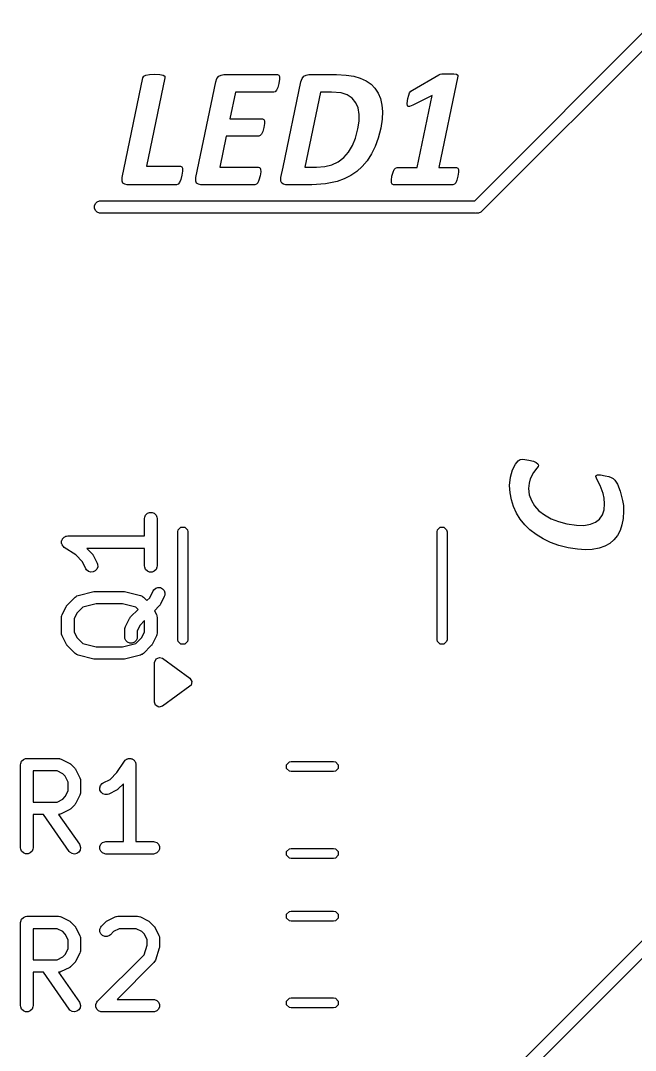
# Model space of a CAD drawing. Extents: x 34.8 to 94.5, y -157.8 to -74.1.
# Drawn here: x 74.99 to 82.39, y -103.89 to -91.5 of the extents above; entities that cross this region are included whole.
import ezdxf

# ---------------------------------------------------------------- set-up
doc = ezdxf.new("R2010")
doc.units = 0
doc.layers.add('BLACK', color=7, linetype='CONTINUOUS')

msp = doc.modelspace()

# ---------------------------------------------------------------- linework, layer by layer
at = {"layer": 'BLACK', "linetype": 'CONTINUOUS'}
for p, q in [((80.453581, -93.665352), (82.621967, -91.496967)), ((82.706066, -91.625), (80.538033, -93.793033)), ((76.20991, -93.387503), (76.459953, -92.184821)), ((76.459953, -92.184821), (76.470211, -92.166502)), ((76.470211, -92.166502), (76.494483, -92.15313)), ((76.494483, -92.15313), (76.536798, -92.144979)), ((76.72456, -92.184821), (76.503184, -93.24975)), ((76.536798, -92.144979), (76.601095, -92.141864)), ((76.601095, -92.141864), (76.664568, -92.144979)), ((76.664568, -92.144979), (76.703036, -92.15313)), ((76.703036, -92.15313), (76.721812, -92.166411)), ((76.721812, -92.166411), (76.72456, -92.184821)), ((77.096511, -93.387503), (77.336571, -92.232723)), ((77.336571, -92.232723), (77.351012, -92.192567)), ((77.351012, -92.192567), (77.372567, -92.167693)), ((77.372567, -92.167693), (77.400926, -92.152706)), ((77.400926, -92.152706), (77.432376, -92.147726)), ((77.432376, -92.147726), (78.079833, -92.147726)), ((78.079833, -92.147726), (78.094854, -92.152855)), ((78.094854, -92.152855), (78.103097, -92.170807)), ((78.10383, -92.203597), (78.09577, -92.254247)), ((78.103097, -92.170807), (78.10383, -92.203597)), ((78.147065, -93.261474), (78.360926, -92.232723)), ((78.360926, -92.232723), (78.375367, -92.192567)), ((78.375367, -92.192567), (78.396921, -92.167693)), ((78.396921, -92.167693), (78.425281, -92.152706)), ((78.425281, -92.152706), (78.45673, -92.147726)), ((78.45673, -92.147726), (78.78948, -92.147726)), ((78.78948, -92.147726), (78.905096, -92.152973)), ((78.905096, -92.152973), (78.999152, -92.16737)), ((78.999152, -92.16737), (79.075061, -92.189217)), ((79.075061, -92.189217), (79.146299, -92.222173)), ((79.146299, -92.222173), (79.205075, -92.263091)), ((79.70649, -92.333107), (80.023395, -92.149283)), ((80.250908, -92.167876), (80.022388, -93.267336)), ((80.023395, -92.149283), (80.037226, -92.142689)), ((80.037226, -92.142689), (80.057559, -92.138567)), ((80.057559, -92.138567), (80.089616, -92.136552)), ((80.089616, -92.136552), (80.140357, -92.136003)), ((80.140357, -92.136003), (80.201632, -92.13756)), ((80.201632, -92.13756), (80.236161, -92.142689)), ((80.236161, -92.142689), (80.250083, -92.152489)), ((80.250083, -92.152489), (80.250908, -92.167876)), ((78.05318, -92.353165), (78.035961, -92.358752)), ((78.068933, -92.335213), (78.05318, -92.353165)), ((78.08313, -92.302973), (78.068933, -92.335213)), ((78.09577, -92.254247), (78.08313, -92.302973)), ((79.205075, -92.263091), (79.253023, -92.312041)), ((79.253023, -92.312041), (79.290855, -92.369221)), ((79.669304, -92.366904), (79.684234, -92.348494)), ((79.684234, -92.348494), (79.70649, -92.333107)), ((77.572968, -92.358752), (77.505923, -92.681153)), ((78.035961, -92.358752), (77.572968, -92.358752)), ((78.597322, -92.358752), (78.409652, -93.261474)), ((78.730679, -92.358752), (78.597322, -92.358752)), ((78.844377, -92.368165), (78.730679, -92.358752)), ((78.919631, -92.392091), (78.844377, -92.368165)), ((78.979842, -92.432488), (78.919631, -92.392091)), ((79.022671, -92.484965), (78.979842, -92.432488)), ((79.290855, -92.369221), (79.318963, -92.435742)), ((79.318963, -92.435742), (79.337012, -92.513266)), ((79.639812, -92.494582), (79.649429, -92.434315)), ((79.649429, -92.434315), (79.65868, -92.393923)), ((79.65868, -92.393923), (79.669304, -92.366904)), ((79.940231, -92.399785), (79.707315, -92.517021)), ((79.759888, -93.267336), (79.940231, -92.399785)), ((79.049881, -92.5484), (79.022671, -92.484965)), ((79.062605, -92.625465), (79.049881, -92.5484)), ((79.337012, -92.513266), (79.343442, -92.593057)), ((79.343442, -92.593057), (79.339159, -92.684878)), ((79.645033, -92.524715), (79.639812, -92.494582)), ((79.653382, -92.530455), (79.645033, -92.524715)), ((79.666831, -92.530852), (79.653382, -92.530455)), ((79.707315, -92.517021), (79.666831, -92.530852)), ((77.505923, -92.681153), (77.897841, -92.681153)), ((77.897841, -92.681153), (77.913137, -92.686831)), ((77.913137, -92.686831), (77.922021, -92.704142)), ((77.922021, -92.704142), (77.922937, -92.735833)), ((79.047676, -92.800862), (79.061368, -92.707934)), ((79.061368, -92.707934), (79.062605, -92.625465)), ((79.339159, -92.684878), (79.322449, -92.790696)), ((77.902696, -92.833285), (77.888774, -92.864426)), ((77.915427, -92.784284), (77.902696, -92.833285)), ((77.922937, -92.735833), (77.915427, -92.784284)), ((79.01826, -92.911215), (79.047676, -92.800862)), ((79.322449, -92.790696), (79.291907, -92.910577)), ((77.463333, -92.886317), (77.385298, -93.261474)), ((77.855252, -92.886317), (77.463333, -92.886317)), ((77.872745, -92.881279), (77.855252, -92.886317)), ((77.888774, -92.864426), (77.872745, -92.881279)), ((78.981272, -93.001996), (79.01826, -92.911215)), ((79.291907, -92.910577), (79.254522, -93.013824)), ((78.877133, -93.146069), (78.933229, -93.082173)), ((78.933229, -93.082173), (78.981272, -93.001996)), ((79.254522, -93.013824), (79.210983, -93.10238)), ((78.735259, -93.232806), (78.810845, -93.196713)), ((78.810845, -93.196713), (78.877133, -93.146069)), ((79.157398, -93.184985), (79.098173, -93.255084)), ((79.210983, -93.10238), (79.157398, -93.184985)), ((76.503184, -93.24975), (76.911039, -93.24975)), ((76.911039, -93.24975), (76.927434, -93.255429)), ((76.927434, -93.255429), (76.936135, -93.273838)), ((76.936593, -93.307727), (76.92835, -93.359568)), ((76.936135, -93.273838), (76.936593, -93.307727)), ((77.385298, -93.261474), (77.852321, -93.261474)), ((77.852321, -93.261474), (77.867616, -93.267152)), ((77.867616, -93.267152), (77.876501, -93.285013)), ((77.877325, -93.317344), (77.86954, -93.366987)), ((77.876501, -93.285013), (77.877325, -93.317344)), ((78.120866, -93.387503), (78.147065, -93.261474)), ((78.409652, -93.261474), (78.547039, -93.261474)), ((78.547039, -93.261474), (78.651085, -93.253856)), ((78.651085, -93.253856), (78.735259, -93.232806)), ((79.033204, -93.313864), (78.960957, -93.363372)), ((79.098173, -93.255084), (79.033204, -93.313864)), ((79.457454, -93.371475), (79.470185, -93.322473)), ((79.470185, -93.322473), (79.48484, -93.2906)), ((79.48484, -93.2906), (79.501051, -93.272923)), ((79.501051, -93.272923), (79.518271, -93.267336)), ((79.518271, -93.267336), (79.759888, -93.267336)), ((80.022388, -93.267336), (80.233963, -93.267336)), ((80.233963, -93.267336), (80.249259, -93.272923)), ((80.249259, -93.272923), (80.258601, -93.2906)), ((80.259975, -93.322473), (80.252281, -93.371475)), ((80.258601, -93.2906), (80.259975, -93.322473)), ((76.207847, -93.428632), (76.20991, -93.387503)), ((76.218886, -93.452533), (76.207847, -93.428632)), ((76.240297, -93.467247), (76.218886, -93.452533)), ((76.27036, -93.4725), (76.240297, -93.467247)), ((76.864694, -93.4725), (76.27036, -93.4725)), ((76.883562, -93.466363), (76.864694, -93.4725)), ((76.900231, -93.446396), (76.883562, -93.466363)), ((76.915069, -93.411408), (76.900231, -93.446396)), ((76.92835, -93.359568), (76.915069, -93.411408)), ((77.094448, -93.428632), (77.096511, -93.387503)), ((77.105487, -93.452533), (77.094448, -93.428632)), ((77.126898, -93.467247), (77.105487, -93.452533)), ((77.156961, -93.4725), (77.126898, -93.467247)), ((77.808448, -93.4725), (77.156961, -93.4725)), ((77.826126, -93.466912), (77.808448, -93.4725)), ((77.842429, -93.448961), (77.826126, -93.466912)), ((77.856625, -93.416721), (77.842429, -93.448961)), ((77.86954, -93.366987), (77.856625, -93.416721)), ((78.118803, -93.428632), (78.120866, -93.387503)), ((78.129842, -93.452533), (78.118803, -93.428632)), ((78.151253, -93.467247), (78.129842, -93.452533)), ((78.181316, -93.4725), (78.151253, -93.467247)), ((78.491077, -93.4725), (78.181316, -93.4725)), ((78.657891, -93.462349), (78.491077, -93.4725)), ((78.796167, -93.434123), (78.657891, -93.462349)), ((78.882197, -93.403418), (78.796167, -93.434123)), ((78.960957, -93.363372), (78.882197, -93.403418)), ((79.450493, -93.419468), (79.457454, -93.371475)), ((79.452508, -93.450792), (79.450493, -93.419468)), ((79.461576, -93.467462), (79.452508, -93.450792)), ((79.475589, -93.4725), (79.461576, -93.467462)), ((80.19119, -93.4725), (79.475589, -93.4725)), ((80.208318, -93.467462), (80.19119, -93.4725)), ((80.224346, -93.450792), (80.208318, -93.467462)), ((80.239367, -93.419468), (80.224346, -93.450792)), ((80.252281, -93.371475), (80.239367, -93.419468)), ((75.876441, -93.725368), (75.88764, -93.698332)), ((75.88764, -93.698332), (75.908332, -93.67764)), ((75.908332, -93.67764), (75.935368, -93.666441)), ((75.935368, -93.666441), (75.95, -93.665)), ((75.95, -93.665), (80.45, -93.665)), ((80.45, -93.665), (80.453581, -93.665352)), ((75.876441, -93.754632), (75.876441, -93.725368)), ((75.88764, -93.781668), (75.876441, -93.754632)), ((75.908332, -93.80236), (75.88764, -93.781668)), ((75.935368, -93.813559), (75.908332, -93.80236)), ((75.95, -93.815), (75.935368, -93.813559)), ((80.45, -93.815), (75.95, -93.815)), ((80.464632, -93.813559), (80.45, -93.815)), ((80.4675, -93.81237), (80.464632, -93.813559)), ((80.470369, -93.813559), (80.4675, -93.81237)), ((80.499631, -93.813559), (80.470369, -93.813559)), ((80.526668, -93.80236), (80.499631, -93.813559)), ((80.538033, -93.793033), (80.526668, -93.80236)), ((80.943339, -96.835323), (80.977411, -96.79484)), ((80.977411, -96.79484), (81.000766, -96.781101)), ((81.000766, -96.781101), (81.024488, -96.777987)), ((81.024488, -96.777987), (81.058469, -96.780551)), ((81.058469, -96.780551), (81.106829, -96.789069)), ((81.106829, -96.789069), (81.159402, -96.801984)), ((81.159402, -96.801984), (81.19439, -96.816364)), ((81.19439, -96.816364), (81.21399, -96.832484)), ((80.883713, -96.99231), (80.908351, -96.904657)), ((80.908351, -96.904657), (80.943339, -96.835323)), ((81.161509, -96.935249), (81.121025, -97.014109)), ((81.201992, -96.884049), (81.161509, -96.935249)), ((81.216251, -96.864557), (81.201992, -96.884049)), ((81.21399, -96.832484), (81.220127, -96.849703)), ((81.220127, -96.849703), (81.216251, -96.864557)), ((80.874279, -97.094526), (80.883713, -96.99231)), ((81.107831, -97.064194), (81.10289, -97.13107)), ((81.121025, -97.014109), (81.107831, -97.064194)), ((81.911823, -96.98654), (81.915944, -96.971336)), ((81.927943, -97.026565), (81.911823, -96.98654)), ((81.915944, -96.971336), (81.932156, -96.964649)), ((81.964121, -97.094159), (81.927943, -97.026565)), ((81.932156, -96.964649), (81.966045, -96.965749)), ((81.966045, -96.965749), (82.024296, -96.975824)), ((82.024296, -96.975824), (82.067436, -96.986357)), ((82.067436, -96.986357), (82.097844, -96.997256)), ((82.097844, -96.997256), (82.119643, -97.009804)), ((82.119643, -97.009804), (82.140525, -97.030137)), ((82.140525, -97.030137), (82.170842, -97.079047)), ((80.879487, -97.182556), (80.874279, -97.094526)), ((80.894923, -97.266906), (80.879487, -97.182556)), ((81.10289, -97.13107), (81.111039, -97.206102)), ((82.000758, -97.189506), (81.964121, -97.094159)), ((82.012966, -97.246255), (82.000758, -97.189506)), ((82.170842, -97.079047), (82.206379, -97.163585)), ((82.206379, -97.163585), (82.23459, -97.273678)), ((80.920532, -97.348233), (80.894923, -97.266906)), ((81.111039, -97.206102), (81.135222, -97.275601)), ((81.135222, -97.275601), (81.173906, -97.339218)), ((82.010184, -97.387893), (82.017336, -97.314161)), ((82.017336, -97.314161), (82.012966, -97.246255)), ((82.23459, -97.273678), (82.24304, -97.33563)), ((76.492459, -97.448808), (76.513151, -97.428116)), ((76.513151, -97.428116), (76.540187, -97.416917)), ((76.540187, -97.416917), (76.569451, -97.416917)), ((76.569451, -97.416917), (76.596487, -97.428116)), ((76.596487, -97.428116), (76.617179, -97.448808)), ((80.955977, -97.425723), (80.920532, -97.348233)), ((81.000978, -97.498256), (80.955977, -97.425723)), ((81.173906, -97.339218), (81.227454, -97.398058)), ((81.227454, -97.398058), (81.292438, -97.448508)), ((81.990225, -97.447426), (82.010184, -97.387893)), ((82.245947, -97.40273), (82.240908, -97.490893)), ((82.24304, -97.33563), (82.245947, -97.40273)), ((76.479819, -97.490476), (76.48126, -97.475844)), ((76.479819, -97.70119), (76.479819, -97.490476)), ((76.48126, -97.475844), (76.492459, -97.448808)), ((76.617179, -97.448808), (76.628378, -97.475844)), ((76.628378, -97.475844), (76.629819, -97.490476)), ((76.629819, -97.490476), (76.629819, -98.061904)), ((81.055996, -97.566311), (81.000978, -97.498256)), ((81.292438, -97.448508), (81.372534, -97.492947)), ((81.372534, -97.492947), (81.461201, -97.527649)), ((81.461201, -97.527649), (81.564234, -97.554771)), ((81.564234, -97.554771), (81.6777, -97.571921)), ((81.766742, -97.573272), (81.847401, -97.560208)), ((81.847401, -97.560208), (81.907701, -97.535445)), ((81.907701, -97.535445), (81.956132, -97.497263)), ((81.956132, -97.497263), (81.990225, -97.447426)), ((82.240908, -97.490893), (82.226594, -97.567667)), ((76.88, -97.65), (76.884567, -97.627039)), ((76.88, -98.3), (76.88, -97.65)), ((76.884567, -97.627039), (76.917039, -97.594567)), ((76.917039, -97.594567), (76.962961, -97.594567)), ((76.962961, -97.594567), (76.995433, -97.627039)), ((76.995433, -97.627039), (77, -97.65)), ((77, -97.65), (77, -98.3)), ((80, -97.65), (80.004567, -97.627039)), ((80, -98.3), (80, -97.65)), ((80.004567, -97.627039), (80.037039, -97.594567)), ((80.037039, -97.594567), (80.082961, -97.594567)), ((80.082961, -97.594567), (80.115433, -97.627039)), ((80.115433, -97.627039), (80.12, -97.65)), ((80.12, -97.65), (80.12, -98.3)), ((81.118898, -97.62741), (81.055996, -97.566311)), ((81.192137, -97.6838), (81.118898, -97.62741)), ((81.27673, -97.73548), (81.192137, -97.6838)), ((81.6777, -97.571921), (81.766742, -97.573272)), ((82.203907, -97.634638), (82.17078, -97.696409)), ((82.226594, -97.567667), (82.203907, -97.634638)), ((75.479819, -97.776269), (75.48126, -97.768984)), ((75.48126, -97.783473), (75.479819, -97.776269)), ((75.48126, -97.761558), (75.484072, -97.754769)), ((75.48126, -97.768984), (75.48126, -97.761558)), ((75.48126, -97.790822), (75.48126, -97.783473)), ((75.484101, -97.797682), (75.48126, -97.790822)), ((75.484072, -97.754769), (75.485498, -97.747561)), ((75.485558, -97.804963), (75.484101, -97.797682)), ((75.485498, -97.747561), (75.489617, -97.741382)), ((75.489646, -97.811068), (75.485558, -97.804963)), ((75.489617, -97.741382), (75.492459, -97.734522)), ((75.492459, -97.817858), (75.489646, -97.811068)), ((75.492459, -97.734522), (75.497654, -97.729326)), ((75.497654, -97.729326), (75.501731, -97.723212)), ((75.501731, -97.723212), (75.5079, -97.71908)), ((75.5079, -97.71908), (75.513151, -97.71383)), ((75.513151, -97.71383), (75.51994, -97.711017)), ((75.51994, -97.711017), (75.526046, -97.706929)), ((75.526046, -97.706929), (75.533326, -97.705472)), ((75.533326, -97.705472), (75.540187, -97.702631)), ((75.540187, -97.702631), (75.554663, -97.701205)), ((75.554663, -97.701205), (75.55474, -97.70119)), ((75.55474, -97.70119), (75.554766, -97.701195)), ((75.554766, -97.701195), (75.554819, -97.70119)), ((75.554819, -97.70119), (76.479819, -97.70119)), ((81.366324, -97.778147), (81.27673, -97.73548)), ((81.466246, -97.813821), (81.366324, -97.778147)), ((82.078152, -97.790892), (82.019928, -97.823537)), ((82.129023, -97.748118), (82.078152, -97.790892)), ((82.17078, -97.696409), (82.129023, -97.748118)), ((75.497709, -97.823108), (75.492459, -97.817858)), ((75.501841, -97.829278), (75.497709, -97.823108)), ((75.513099, -97.838498), (75.501841, -97.829278)), ((75.513151, -97.83855), (75.513099, -97.838498)), ((75.513173, -97.838559), (75.513151, -97.83855)), ((75.513216, -97.838594), (75.513173, -97.838559)), ((75.649894, -97.929712), (75.513216, -97.838594)), ((75.731275, -98.011093), (75.649894, -97.929712)), ((76.479819, -97.85119), (75.783504, -97.85119)), ((75.783504, -97.85119), (75.845947, -97.913633)), ((75.845947, -97.913633), (75.850667, -97.919383)), ((75.850667, -97.919383), (75.852164, -97.920682)), ((75.852164, -97.920682), (75.853583, -97.922936)), ((75.853583, -97.922936), (75.855275, -97.924998)), ((75.855275, -97.924998), (75.856033, -97.92683)), ((75.856033, -97.92683), (75.859996, -97.933125)), ((75.859996, -97.933125), (75.907615, -98.028363)), ((76.479819, -98.061904), (76.479819, -97.85119)), ((81.577607, -97.842092), (81.466246, -97.813821)), ((81.689328, -97.860406), (81.577607, -97.842092)), ((81.785862, -97.866699), (81.689328, -97.860406)), ((81.869233, -97.8627), (81.785862, -97.866699)), ((81.95094, -97.847711), (81.869233, -97.8627)), ((82.019928, -97.823537), (81.95094, -97.847711)), ((75.773451, -98.095445), (75.731275, -98.011093)), ((75.907615, -98.028363), (75.91287, -98.042094)), ((75.91287, -98.042094), (75.914944, -98.071284)), ((75.781283, -98.107888), (75.773451, -98.095445)), ((75.803391, -98.127061), (75.781283, -98.107888)), ((75.831152, -98.136315), (75.803391, -98.127061)), ((75.860342, -98.134241), (75.831152, -98.136315)), ((75.886517, -98.121153), (75.860342, -98.134241)), ((75.90569, -98.099046), (75.886517, -98.121153)), ((75.914944, -98.071284), (75.90569, -98.099046)), ((76.48126, -98.076536), (76.479819, -98.061904)), ((76.492459, -98.103572), (76.48126, -98.076536)), ((76.513151, -98.124264), (76.492459, -98.103572)), ((76.540187, -98.135463), (76.513151, -98.124264)), ((76.569451, -98.135463), (76.540187, -98.135463)), ((76.596487, -98.124264), (76.569451, -98.135463)), ((76.617179, -98.103572), (76.596487, -98.124264)), ((76.628378, -98.076536), (76.617179, -98.103572)), ((76.629819, -98.061904), (76.628378, -98.076536)), ((76.88, -98.95), (76.88, -98.3)), ((77, -98.3), (77, -98.95)), ((80, -98.95), (80, -98.3)), ((80.12, -98.3), (80.12, -98.95)), ((75.644643, -98.437443), (75.656008, -98.428115)), ((75.656008, -98.428115), (75.661161, -98.42598)), ((75.661161, -98.42598), (75.66564, -98.422662)), ((75.66564, -98.422662), (75.679486, -98.417715)), ((75.679486, -98.417715), (75.869962, -98.370096)), ((75.869962, -98.370096), (75.872498, -98.36972)), ((75.872498, -98.36972), (75.87352, -98.369298)), ((75.87352, -98.369298), (75.879032, -98.368755)), ((75.879032, -98.368755), (75.884506, -98.367946)), ((75.884506, -98.367946), (75.885598, -98.368108)), ((75.885598, -98.368108), (75.888152, -98.367857)), ((75.888152, -98.367857), (76.221485, -98.367857)), ((76.221485, -98.367857), (76.224038, -98.368108)), ((76.224038, -98.368108), (76.225131, -98.367946)), ((76.225131, -98.367946), (76.230604, -98.368755)), ((76.230604, -98.368755), (76.236117, -98.369298)), ((76.236117, -98.369298), (76.237138, -98.36972)), ((76.237138, -98.36972), (76.239675, -98.370096)), ((76.239675, -98.370096), (76.430151, -98.417715)), ((76.430151, -98.417715), (76.443997, -98.422662)), ((76.443997, -98.422662), (76.448476, -98.425981)), ((76.448476, -98.425981), (76.453628, -98.428115)), ((76.453628, -98.428115), (76.464994, -98.437443)), ((76.540799, -98.446049), (76.582975, -98.361697)), ((76.582975, -98.361697), (76.590807, -98.349254)), ((76.590807, -98.349254), (76.612915, -98.330081)), ((76.612915, -98.330081), (76.640676, -98.320827)), ((76.640676, -98.320827), (76.669866, -98.322901)), ((76.717139, -98.428779), (76.66952, -98.524017)), ((76.669866, -98.322901), (76.696041, -98.335989)), ((76.696041, -98.335989), (76.715214, -98.358096)), ((76.715214, -98.358096), (76.724468, -98.385858)), ((76.722394, -98.415048), (76.717139, -98.428779)), ((76.724468, -98.385858), (76.722394, -98.415048)), ((75.487737, -98.647411), (75.535356, -98.552173)), ((75.535356, -98.552173), (75.53932, -98.545873)), ((75.53932, -98.545873), (75.540078, -98.544046)), ((75.540078, -98.544046), (75.541766, -98.541989)), ((75.541766, -98.541989), (75.543188, -98.53973)), ((75.543188, -98.53973), (75.544686, -98.53843)), ((75.544686, -98.53843), (75.549405, -98.532681)), ((75.549405, -98.532681), (75.644643, -98.437443)), ((75.897386, -98.517857), (75.736019, -98.558198)), ((76.212251, -98.517857), (75.897386, -98.517857)), ((76.373617, -98.558198), (76.212251, -98.517857)), ((76.464994, -98.437443), (76.507199, -98.479648)), ((76.507199, -98.479648), (76.540799, -98.446049)), ((76.655471, -98.543509), (76.598457, -98.600523)), ((76.660191, -98.537758), (76.655471, -98.543509)), ((76.661688, -98.53646), (76.660191, -98.537758)), ((76.663107, -98.534205), (76.661688, -98.53646)), ((76.664799, -98.532144), (76.663107, -98.534205)), ((76.665557, -98.530311), (76.664799, -98.532144)), ((76.66952, -98.524017), (76.665557, -98.530311)), ((75.479819, -98.680952), (75.48126, -98.66632)), ((75.48126, -98.66632), (75.482291, -98.66383)), ((75.482291, -98.66383), (75.482482, -98.661143)), ((75.482482, -98.661143), (75.487737, -98.647411)), ((75.664077, -98.630141), (75.629819, -98.698657)), ((75.736019, -98.558198), (75.664077, -98.630141)), ((76.30659, -98.681287), (76.311309, -98.675538)), ((76.311309, -98.675538), (76.401133, -98.585714)), ((76.401133, -98.585714), (76.373617, -98.558198)), ((76.598457, -98.600523), (76.621901, -98.647411)), ((76.621901, -98.647411), (76.627156, -98.661142)), ((76.627156, -98.661142), (76.627347, -98.663831)), ((76.627347, -98.663831), (76.628378, -98.66632)), ((76.628378, -98.66632), (76.629819, -98.680952)), ((75.479819, -98.871428), (75.479819, -98.680952)), ((75.629819, -98.698657), (75.629819, -98.853723)), ((76.244386, -98.804), (76.249641, -98.790268)), ((76.249641, -98.790268), (76.29726, -98.69503)), ((76.29726, -98.69503), (76.301224, -98.68873)), ((76.301224, -98.68873), (76.301982, -98.686903)), ((76.301982, -98.686903), (76.30367, -98.684846)), ((76.30367, -98.684846), (76.305092, -98.682587)), ((76.305092, -98.682587), (76.30659, -98.681287)), ((76.42598, -98.772998), (76.391723, -98.841514)), ((76.479819, -98.71916), (76.42598, -98.772998)), ((76.479819, -98.853723), (76.479819, -98.71916)), ((76.629819, -98.680952), (76.629819, -98.871428)), ((75.48126, -98.88606), (75.479819, -98.871428)), ((75.482291, -98.888549), (75.48126, -98.88606)), ((75.482482, -98.891237), (75.482291, -98.888549)), ((75.487737, -98.904969), (75.482482, -98.891237)), ((75.535356, -99.000207), (75.487737, -98.904969)), ((75.629819, -98.853723), (75.664077, -98.922239)), ((75.664077, -98.922239), (75.736019, -98.994181)), ((76.241723, -98.823809), (76.243164, -98.809177)), ((76.241723, -98.919047), (76.241723, -98.823809)), ((76.243164, -98.933679), (76.241723, -98.919047)), ((76.243164, -98.809177), (76.244195, -98.806687)), ((76.244195, -98.806687), (76.244386, -98.804)), ((76.373617, -98.994181), (76.445561, -98.922238)), ((76.391723, -98.919047), (76.390282, -98.933679)), ((76.391723, -98.841514), (76.391723, -98.919047)), ((76.445561, -98.922238), (76.479819, -98.853723)), ((76.621901, -98.904969), (76.574282, -99.000207)), ((76.627156, -98.891238), (76.621901, -98.904969)), ((76.627347, -98.888548), (76.627156, -98.891238)), ((76.628378, -98.88606), (76.627347, -98.888548)), ((76.629819, -98.871428), (76.628378, -98.88606)), ((75.53932, -99.006506), (75.535356, -99.000207)), ((75.540078, -99.008334), (75.53932, -99.006506)), ((75.541766, -99.01039), (75.540078, -99.008334)), ((75.543188, -99.01265), (75.541766, -99.01039)), ((75.544686, -99.013949), (75.543188, -99.01265)), ((75.549405, -99.019699), (75.544686, -99.013949)), ((75.644643, -99.114937), (75.549405, -99.019699)), ((75.736019, -98.994181), (75.897386, -99.034523)), ((75.897386, -99.034523), (76.212251, -99.034523)), ((76.212251, -99.034523), (76.373617, -98.994181)), ((76.254363, -98.960715), (76.243164, -98.933679)), ((76.275055, -98.981407), (76.254363, -98.960715)), ((76.302091, -98.992606), (76.275055, -98.981407)), ((76.331355, -98.992606), (76.302091, -98.992606)), ((76.358391, -98.981407), (76.331355, -98.992606)), ((76.379083, -98.960715), (76.358391, -98.981407)), ((76.390282, -98.933679), (76.379083, -98.960715)), ((76.560233, -99.019699), (76.464994, -99.114937)), ((76.564953, -99.013948), (76.560233, -99.019699)), ((76.56645, -99.01265), (76.564953, -99.013948)), ((76.567869, -99.010395), (76.56645, -99.01265)), ((76.569561, -99.008334), (76.567869, -99.010395)), ((76.570319, -99.006501), (76.569561, -99.008334)), ((76.574282, -99.000207), (76.570319, -99.006501)), ((76.884567, -98.972961), (76.88, -98.95)), ((76.917039, -99.005433), (76.884567, -98.972961)), ((76.962961, -99.005433), (76.917039, -99.005433)), ((76.995433, -98.972961), (76.962961, -99.005433)), ((77, -98.95), (76.995433, -98.972961)), ((80.004567, -98.972961), (80, -98.95)), ((80.037039, -99.005433), (80.004567, -98.972961)), ((80.082961, -99.005433), (80.037039, -99.005433)), ((80.115433, -98.972961), (80.082961, -99.005433)), ((80.12, -98.95), (80.115433, -98.972961)), ((75.656008, -99.124265), (75.644643, -99.114937)), ((75.661161, -99.126399), (75.656008, -99.124265)), ((75.66564, -99.129718), (75.661161, -99.126399)), ((75.679486, -99.134665), (75.66564, -99.129718)), ((75.869962, -99.182284), (75.679486, -99.134665)), ((76.430151, -99.134665), (76.239675, -99.182284)), ((76.443997, -99.129718), (76.430151, -99.134665)), ((76.448476, -99.126398), (76.443997, -99.129718)), ((76.453628, -99.124265), (76.448476, -99.126398)), ((76.464994, -99.114937), (76.453628, -99.124265)), ((76.617574, -99.180074), (76.66, -99.1625)), ((76.66, -99.1625), (76.69529, -99.173976)), ((76.69529, -99.173976), (77.02529, -99.413976)), ((75.872498, -99.182659), (75.869962, -99.182284)), ((75.87352, -99.183082), (75.872498, -99.182659)), ((75.879032, -99.183624), (75.87352, -99.183082)), ((75.884506, -99.184434), (75.879032, -99.183624)), ((75.885598, -99.184271), (75.884506, -99.184434)), ((75.888152, -99.184523), (75.885598, -99.184271)), ((76.221485, -99.184523), (75.888152, -99.184523)), ((76.224038, -99.184271), (76.221485, -99.184523)), ((76.225131, -99.184434), (76.224038, -99.184271)), ((76.230604, -99.183624), (76.225131, -99.184434)), ((76.236117, -99.183082), (76.230604, -99.183624)), ((76.237138, -99.182659), (76.236117, -99.183082)), ((76.239675, -99.182284), (76.237138, -99.182659)), ((76.6, -99.2225), (76.617574, -99.180074)), ((76.6, -99.7025), (76.6, -99.2225)), ((77.02529, -99.413976), (77.049266, -99.453142)), ((77.02529, -99.511024), (76.69529, -99.751024)), ((77.038524, -99.49779), (77.02529, -99.511024)), ((77.049266, -99.453142), (77.038524, -99.49779)), ((76.611476, -99.73779), (76.6, -99.7025)), ((76.650642, -99.761766), (76.611476, -99.73779)), ((76.69529, -99.751024), (76.650642, -99.761766)), ((74.988346, -100.440187), (74.999545, -100.413151)), ((74.999545, -100.413151), (75.020237, -100.392459)), ((75.020237, -100.392459), (75.047273, -100.38126)), ((75.047273, -100.38126), (75.061905, -100.379819)), ((75.061905, -100.379819), (75.442857, -100.379819)), ((75.442857, -100.379819), (75.457489, -100.38126)), ((75.457489, -100.38126), (75.459978, -100.382291)), ((75.459978, -100.382291), (75.462666, -100.382482)), ((75.462666, -100.382482), (75.476398, -100.387737)), ((75.476398, -100.387737), (75.571636, -100.435356)), ((76.146476, -100.549896), (76.237596, -100.413216)), ((76.237596, -100.413216), (76.23763, -100.413173)), ((76.23763, -100.413173), (76.23764, -100.413151)), ((76.23764, -100.413151), (76.237691, -100.413099)), ((76.237691, -100.413099), (76.246912, -100.401841)), ((76.246912, -100.401841), (76.253081, -100.397709)), ((76.253081, -100.397709), (76.258332, -100.392459)), ((76.258332, -100.392459), (76.265121, -100.389646)), ((76.265121, -100.389646), (76.271227, -100.385558)), ((76.271227, -100.385558), (76.278507, -100.384101)), ((76.278507, -100.384101), (76.285368, -100.38126)), ((76.285368, -100.38126), (76.292716, -100.38126)), ((76.292716, -100.38126), (76.299921, -100.379819)), ((76.299921, -100.379819), (76.307205, -100.38126)), ((76.307205, -100.38126), (76.314632, -100.38126)), ((76.314632, -100.38126), (76.32142, -100.384072)), ((76.32142, -100.384072), (76.328629, -100.385498)), ((76.328629, -100.385498), (76.334808, -100.389617)), ((76.334808, -100.389617), (76.341668, -100.392459)), ((76.341668, -100.392459), (76.346861, -100.397652)), ((76.346861, -100.397652), (76.352978, -100.40173)), ((76.352978, -100.40173), (76.357111, -100.407902)), ((76.357111, -100.407902), (76.36236, -100.413151)), ((76.36236, -100.413151), (76.365171, -100.419938)), ((74.986905, -100.454819), (74.988346, -100.440187)), ((74.986905, -101.454819), (74.986905, -100.454819)), ((75.425152, -100.529819), (75.136905, -100.529819)), ((75.136905, -100.529819), (75.136905, -100.903628)), ((75.493668, -100.564077), (75.425152, -100.529819)), ((75.571636, -100.435356), (75.577935, -100.43932)), ((75.577935, -100.43932), (75.579763, -100.440078)), ((75.579763, -100.440078), (75.581819, -100.441766)), ((75.581819, -100.441766), (75.584079, -100.443188)), ((75.584079, -100.443188), (75.585378, -100.444686)), ((75.585378, -100.444686), (75.591128, -100.449405)), ((75.591128, -100.449405), (75.638747, -100.497024)), ((75.638747, -100.497024), (75.643465, -100.502773)), ((75.643465, -100.502773), (75.644964, -100.504073)), ((75.644964, -100.504073), (75.646385, -100.506332)), ((75.646385, -100.506332), (75.648074, -100.508389)), ((75.648074, -100.508389), (75.648831, -100.510216)), ((75.648831, -100.510216), (75.652796, -100.516516)), ((75.652796, -100.516516), (75.700415, -100.611754)), ((76.365171, -100.419938), (76.369261, -100.426045)), ((76.369261, -100.426045), (76.370717, -100.433326)), ((76.370717, -100.433326), (76.373559, -100.440187)), ((76.373559, -100.440187), (76.374984, -100.454663)), ((76.374984, -100.454663), (76.375, -100.45474)), ((76.375, -100.45474), (76.374994, -100.454766)), ((76.374994, -100.454766), (76.375, -100.454819)), ((76.375, -100.454819), (76.375, -101.379819)), ((78.189843, -100.454539), (78.222315, -100.422067)), ((78.189843, -100.500461), (78.189843, -100.454539)), ((78.222315, -100.532933), (78.189843, -100.500461)), ((78.222315, -100.422067), (78.245276, -100.4175)), ((78.245276, -100.5375), (78.222315, -100.532933)), ((78.245276, -100.4175), (78.754724, -100.4175)), ((78.754724, -100.5375), (78.245276, -100.5375)), ((78.754724, -100.4175), (78.777685, -100.422067)), ((78.777685, -100.532933), (78.754724, -100.5375)), ((78.777685, -100.422067), (78.810157, -100.454539)), ((78.810157, -100.500461), (78.777685, -100.532933)), ((78.810157, -100.454539), (78.810157, -100.500461)), ((75.524075, -100.594484), (75.493668, -100.564077)), ((75.558333, -100.663), (75.524075, -100.594484)), ((75.558333, -100.770447), (75.558333, -100.663)), ((75.700415, -100.611754), (75.70567, -100.625485)), ((75.70567, -100.625485), (75.705861, -100.628174)), ((75.705861, -100.628174), (75.706892, -100.630663)), ((75.706892, -100.630663), (75.708333, -100.645295)), ((75.708333, -100.645295), (75.708333, -100.788152)), ((75.980745, -100.673451), (76.065097, -100.631275)), ((76.065097, -100.631275), (76.146476, -100.549896)), ((75.524075, -100.838963), (75.558333, -100.770447)), ((75.939875, -100.731152), (75.949129, -100.703391)), ((75.941949, -100.760342), (75.939875, -100.731152)), ((75.955036, -100.786517), (75.941949, -100.760342)), ((75.949129, -100.703391), (75.968302, -100.681283)), ((75.977144, -100.80569), (75.955036, -100.786517)), ((75.968302, -100.681283), (75.980745, -100.673451)), ((76.143065, -100.759996), (76.047827, -100.807615)), ((76.149364, -100.756031), (76.143065, -100.759996)), ((76.151192, -100.755274), (76.149364, -100.756031)), ((76.153248, -100.753585), (76.151192, -100.755274)), ((76.155508, -100.752164), (76.153248, -100.753585)), ((76.156807, -100.750665), (76.155508, -100.752164)), ((76.162557, -100.745947), (76.156807, -100.750665)), ((76.225, -100.683504), (76.162557, -100.745947)), ((76.225, -101.379819), (76.225, -100.683504)), ((75.136905, -100.903628), (75.425152, -100.903628)), ((75.425152, -100.903628), (75.493668, -100.86937)), ((75.493668, -100.86937), (75.524075, -100.838963)), ((75.700415, -100.821693), (75.652796, -100.916931)), ((75.70567, -100.807962), (75.700415, -100.821693)), ((75.705861, -100.805272), (75.70567, -100.807962)), ((75.706892, -100.802784), (75.705861, -100.805272)), ((75.708333, -100.788152), (75.706892, -100.802784)), ((76.004905, -100.814944), (75.977144, -100.80569)), ((76.034095, -100.81287), (76.004905, -100.814944)), ((76.047827, -100.807615), (76.034095, -100.81287)), ((75.571636, -100.998091), (75.476398, -101.04571)), ((75.577935, -100.994126), (75.571636, -100.998091)), ((75.579763, -100.993369), (75.577935, -100.994126)), ((75.581819, -100.99168), (75.579763, -100.993369)), ((75.584079, -100.990259), (75.581819, -100.99168)), ((75.585378, -100.98876), (75.584079, -100.990259)), ((75.591128, -100.984042), (75.585378, -100.98876)), ((75.638747, -100.936423), (75.591128, -100.984042)), ((75.643465, -100.930673), (75.638747, -100.936423)), ((75.644964, -100.929374), (75.643465, -100.930673)), ((75.646385, -100.927114), (75.644964, -100.929374)), ((75.648074, -100.925058), (75.646385, -100.927114)), ((75.648831, -100.92323), (75.648074, -100.925058)), ((75.652796, -100.916931), (75.648831, -100.92323)), ((75.260951, -101.053628), (75.136905, -101.053628)), ((75.136905, -101.053628), (75.136905, -101.454819)), ((75.571891, -101.497829), (75.260951, -101.053628)), ((75.457489, -101.052187), (75.443972, -101.053518)), ((75.443972, -101.053518), (75.694776, -101.41181)), ((75.459978, -101.051155), (75.457489, -101.052187)), ((75.462666, -101.050965), (75.459978, -101.051155)), ((75.476398, -101.04571), (75.462666, -101.050965)), ((75.951926, -101.413151), (75.972618, -101.392459)), ((75.972618, -101.392459), (75.999654, -101.38126)), ((75.999654, -101.38126), (76.014286, -101.379819)), ((76.014286, -101.379819), (76.225, -101.379819)), ((76.375, -101.379819), (76.585714, -101.379819)), ((76.585714, -101.379819), (76.600346, -101.38126)), ((76.600346, -101.38126), (76.627382, -101.392459)), ((76.627382, -101.392459), (76.648074, -101.413151)), ((74.988346, -101.469451), (74.986905, -101.454819)), ((74.999545, -101.496487), (74.988346, -101.469451)), ((75.020237, -101.517179), (74.999545, -101.496487)), ((75.047273, -101.528378), (75.020237, -101.517179)), ((75.076537, -101.528378), (75.047273, -101.528378)), ((75.103573, -101.517179), (75.076537, -101.528378)), ((75.124265, -101.496487), (75.103573, -101.517179)), ((75.135464, -101.469451), (75.124265, -101.496487)), ((75.136905, -101.454819), (75.135464, -101.469451)), ((75.581462, -101.508989), (75.571891, -101.497829)), ((75.606141, -101.524716), (75.581462, -101.508989)), ((75.634958, -101.529802), (75.606141, -101.524716)), ((75.663529, -101.523472), (75.634958, -101.529802)), ((75.687503, -101.50669), (75.663529, -101.523472)), ((75.70323, -101.482012), (75.687503, -101.50669)), ((75.694776, -101.41181), (75.701986, -101.424623)), ((75.701986, -101.424623), (75.708315, -101.453194)), ((75.708315, -101.453194), (75.70323, -101.482012)), ((75.940727, -101.440187), (75.951926, -101.413151)), ((75.940727, -101.469451), (75.940727, -101.440187)), ((75.951926, -101.496487), (75.940727, -101.469451)), ((75.972618, -101.517179), (75.951926, -101.496487)), ((75.999654, -101.528378), (75.972618, -101.517179)), ((76.014286, -101.529819), (75.999654, -101.528378)), ((76.585714, -101.529819), (76.014286, -101.529819)), ((76.600346, -101.528378), (76.585714, -101.529819)), ((76.627382, -101.517179), (76.600346, -101.528378)), ((76.648074, -101.496487), (76.627382, -101.517179)), ((76.648074, -101.413151), (76.659273, -101.440187)), ((76.659273, -101.469451), (76.648074, -101.496487)), ((76.659273, -101.440187), (76.659273, -101.469451)), ((78.189843, -101.499539), (78.222315, -101.467067)), ((78.189843, -101.545461), (78.189843, -101.499539)), ((78.222315, -101.467067), (78.245276, -101.4625)), ((78.245276, -101.4625), (78.754724, -101.4625)), ((78.754724, -101.4625), (78.777685, -101.467067)), ((78.777685, -101.467067), (78.810157, -101.499539)), ((78.810157, -101.499539), (78.810157, -101.545461)), ((78.222315, -101.577933), (78.189843, -101.545461)), ((78.245276, -101.5825), (78.222315, -101.577933)), ((78.754724, -101.5825), (78.245276, -101.5825)), ((78.777685, -101.577933), (78.754724, -101.5825)), ((78.810157, -101.545461), (78.777685, -101.577933)), ((78.189843, -102.254539), (78.222315, -102.222067)), ((78.189843, -102.300461), (78.189843, -102.254539)), ((78.222315, -102.222067), (78.245276, -102.2175)), ((78.245276, -102.2175), (78.754724, -102.2175)), ((78.754724, -102.2175), (78.777685, -102.222067)), ((78.777685, -102.222067), (78.810157, -102.254539)), ((78.810157, -102.254539), (78.810157, -102.300461)), ((74.986905, -102.354819), (74.988346, -102.340187)), ((74.986905, -103.354819), (74.986905, -102.354819)), ((74.988346, -102.340187), (74.999545, -102.313151)), ((74.999545, -102.313151), (75.020237, -102.292459)), ((75.020237, -102.292459), (75.047273, -102.28126)), ((75.047273, -102.28126), (75.061905, -102.279819)), ((75.061905, -102.279819), (75.442857, -102.279819)), ((75.442857, -102.279819), (75.457489, -102.28126)), ((75.457489, -102.28126), (75.459978, -102.282291)), ((75.459978, -102.282291), (75.462666, -102.282482)), ((75.462666, -102.282482), (75.476398, -102.287737)), ((75.476398, -102.287737), (75.571636, -102.335356)), ((75.571636, -102.335356), (75.577935, -102.33932)), ((75.577935, -102.33932), (75.579763, -102.340078)), ((75.579763, -102.340078), (75.581819, -102.341766)), ((75.581819, -102.341766), (75.584079, -102.343188)), ((75.584079, -102.343188), (75.585378, -102.344686)), ((75.585378, -102.344686), (75.591128, -102.349405)), ((75.591128, -102.349405), (75.638747, -102.397024)), ((75.638747, -102.397024), (75.643465, -102.402773)), ((75.951926, -102.408389), (75.961253, -102.397024)), ((75.961253, -102.397024), (76.008872, -102.349405)), ((76.008872, -102.349405), (76.014621, -102.344686)), ((76.014621, -102.344686), (76.015921, -102.343188)), ((76.015921, -102.343188), (76.01818, -102.341766)), ((76.01818, -102.341766), (76.020237, -102.340078)), ((76.020237, -102.340078), (76.022064, -102.33932)), ((76.022064, -102.33932), (76.028364, -102.335356)), ((76.028364, -102.335356), (76.123602, -102.287737)), ((76.123602, -102.287737), (76.137333, -102.282482)), ((76.137333, -102.282482), (76.140022, -102.28229)), ((76.140022, -102.28229), (76.142511, -102.28126)), ((76.142511, -102.28126), (76.157143, -102.279819)), ((76.157143, -102.279819), (76.395238, -102.279819)), ((76.395238, -102.279819), (76.40987, -102.28126)), ((76.40987, -102.28126), (76.412359, -102.282291)), ((76.412359, -102.282291), (76.415047, -102.282482)), ((76.415047, -102.282482), (76.428779, -102.287737)), ((76.428779, -102.287737), (76.524017, -102.335356)), ((76.524017, -102.335356), (76.530316, -102.33932)), ((76.530316, -102.33932), (76.532144, -102.340078)), ((76.532144, -102.340078), (76.5342, -102.341766)), ((76.5342, -102.341766), (76.53646, -102.343188)), ((76.53646, -102.343188), (76.537759, -102.344686)), ((76.537759, -102.344686), (76.543509, -102.349405)), ((76.543509, -102.349405), (76.591128, -102.397024)), ((76.591128, -102.397024), (76.595846, -102.402773)), ((78.222315, -102.332933), (78.189843, -102.300461)), ((78.245276, -102.3375), (78.222315, -102.332933)), ((78.754724, -102.3375), (78.245276, -102.3375)), ((78.777685, -102.332933), (78.754724, -102.3375)), ((78.810157, -102.300461), (78.777685, -102.332933)), ((75.425152, -102.429819), (75.136905, -102.429819)), ((75.136905, -102.429819), (75.136905, -102.803628)), ((75.493668, -102.464077), (75.425152, -102.429819)), ((75.524075, -102.494484), (75.493668, -102.464077)), ((75.558333, -102.563), (75.524075, -102.494484)), ((75.643465, -102.402773), (75.644964, -102.404073)), ((75.644964, -102.404073), (75.646385, -102.406332)), ((75.646385, -102.406332), (75.648074, -102.408389)), ((75.648074, -102.408389), (75.648831, -102.410216)), ((75.648831, -102.410216), (75.652796, -102.416516)), ((75.652796, -102.416516), (75.700415, -102.511754)), ((75.700415, -102.511754), (75.70567, -102.525485)), ((75.940727, -102.435426), (75.951926, -102.408389)), ((75.940727, -102.464688), (75.940727, -102.435426)), ((75.951926, -102.491725), (75.940727, -102.464688)), ((75.972618, -102.512417), (75.951926, -102.491725)), ((75.999655, -102.523616), (75.972618, -102.512417)), ((76.055954, -102.512417), (76.028917, -102.523616)), ((76.067319, -102.50309), (76.055954, -102.512417)), ((76.106332, -102.464077), (76.067319, -102.50309)), ((76.174848, -102.429819), (76.106332, -102.464077)), ((76.377533, -102.429819), (76.174848, -102.429819)), ((76.446049, -102.464077), (76.377533, -102.429819)), ((76.476456, -102.494484), (76.446049, -102.464077)), ((76.510714, -102.563), (76.476456, -102.494484)), ((76.595846, -102.402773), (76.597345, -102.404073)), ((76.597345, -102.404073), (76.598766, -102.406332)), ((76.598766, -102.406332), (76.600455, -102.408389)), ((76.600455, -102.408389), (76.601212, -102.410216)), ((76.601212, -102.410216), (76.605177, -102.416516)), ((76.605177, -102.416516), (76.652796, -102.511754)), ((76.652796, -102.511754), (76.658051, -102.525485)), ((80.526967, -104.516967), (82.53, -102.513934)), ((75.558333, -102.670447), (75.558333, -102.563)), ((75.70567, -102.525485), (75.705861, -102.528174)), ((75.705861, -102.528174), (75.706892, -102.530663)), ((75.706892, -102.530663), (75.708333, -102.545295)), ((75.708333, -102.545295), (75.708333, -102.688152)), ((76.028917, -102.523616), (75.999655, -102.523616)), ((76.472542, -102.742876), (76.510714, -102.628363)), ((76.510714, -102.628363), (76.510714, -102.563)), ((76.658051, -102.525485), (76.658242, -102.528174)), ((76.658242, -102.528174), (76.659273, -102.530663)), ((76.659273, -102.530663), (76.660714, -102.545295)), ((76.660714, -102.640533), (76.659984, -102.647939)), ((76.660714, -102.545295), (76.660714, -102.640533)), ((82.636066, -102.62), (80.655, -104.601066)), ((75.425152, -102.803628), (75.493668, -102.76937)), ((75.493668, -102.76937), (75.524075, -102.738963)), ((75.524075, -102.738963), (75.558333, -102.670447)), ((75.700415, -102.721693), (75.652796, -102.816931)), ((75.70567, -102.707962), (75.700415, -102.721693)), ((75.705861, -102.705272), (75.70567, -102.707962)), ((75.706892, -102.702784), (75.705861, -102.705272)), ((75.708333, -102.688152), (75.706892, -102.702784)), ((75.913634, -103.301786), (76.472542, -102.742876)), ((76.656865, -102.664251), (76.609246, -102.807107)), ((76.658514, -102.656995), (76.656865, -102.664251)), ((76.659273, -102.655165), (76.658514, -102.656995)), ((76.659534, -102.652511), (76.659273, -102.655165)), ((76.660125, -102.649914), (76.659534, -102.652511)), ((76.659984, -102.647939), (76.660125, -102.649914)), ((75.136905, -102.803628), (75.425152, -102.803628)), ((75.577935, -102.894126), (75.571636, -102.898091)), ((75.579763, -102.893369), (75.577935, -102.894126)), ((75.581819, -102.89168), (75.579763, -102.893369)), ((75.584079, -102.890259), (75.581819, -102.89168)), ((75.585378, -102.88876), (75.584079, -102.890259)), ((75.591128, -102.884042), (75.585378, -102.88876)), ((75.638747, -102.836423), (75.591128, -102.884042)), ((75.643465, -102.830673), (75.638747, -102.836423)), ((75.644964, -102.829374), (75.643465, -102.830673)), ((75.646385, -102.827114), (75.644964, -102.829374)), ((75.648074, -102.825058), (75.646385, -102.827114)), ((75.648831, -102.82323), (75.648074, -102.825058)), ((75.652796, -102.816931), (75.648831, -102.82323)), ((76.591128, -102.836423), (76.147733, -103.279819)), ((76.600456, -102.825058), (76.591128, -102.836423)), ((76.601487, -102.822567), (76.600456, -102.825058)), ((76.603252, -102.820533), (76.601487, -102.822567)), ((76.609246, -102.807107), (76.603252, -102.820533)), ((75.260951, -102.953628), (75.136905, -102.953628)), ((75.136905, -102.953628), (75.136905, -103.354819)), ((75.571891, -103.397829), (75.260951, -102.953628)), ((75.457489, -102.952187), (75.443972, -102.953518)), ((75.443972, -102.953518), (75.694776, -103.31181)), ((75.459978, -102.951155), (75.457489, -102.952187)), ((75.462666, -102.950965), (75.459978, -102.951155)), ((75.476398, -102.94571), (75.462666, -102.950965)), ((75.571636, -102.898091), (75.476398, -102.94571)), ((78.222315, -103.267067), (78.245276, -103.2625)), ((78.245276, -103.2625), (78.754724, -103.2625)), ((78.754724, -103.2625), (78.777685, -103.267067)), ((74.988346, -103.369451), (74.986905, -103.354819)), ((74.999545, -103.396487), (74.988346, -103.369451)), ((75.135464, -103.369451), (75.124265, -103.396487)), ((75.136905, -103.354819), (75.135464, -103.369451)), ((75.70323, -103.382012), (75.687503, -103.40669)), ((75.694776, -103.31181), (75.701986, -103.324623)), ((75.701986, -103.324623), (75.708315, -103.353194)), ((75.708315, -103.353194), (75.70323, -103.382012)), ((75.893108, -103.340187), (75.904307, -103.313151)), ((75.893108, -103.369451), (75.893108, -103.340187)), ((75.904307, -103.396487), (75.893108, -103.369451)), ((75.904307, -103.313151), (75.913634, -103.301786)), ((76.147733, -103.279819), (76.585714, -103.279819)), ((76.585714, -103.279819), (76.600346, -103.28126)), ((76.600346, -103.28126), (76.627382, -103.292459)), ((76.627382, -103.292459), (76.648074, -103.313151)), ((76.648074, -103.313151), (76.659273, -103.340187)), ((76.659273, -103.369451), (76.648074, -103.396487)), ((76.659273, -103.340187), (76.659273, -103.369451)), ((78.189843, -103.299539), (78.222315, -103.267067)), ((78.189843, -103.345461), (78.189843, -103.299539)), ((78.222315, -103.377933), (78.189843, -103.345461)), ((78.245276, -103.3825), (78.222315, -103.377933)), ((78.754724, -103.3825), (78.245276, -103.3825)), ((78.777685, -103.377933), (78.754724, -103.3825)), ((78.777685, -103.267067), (78.810157, -103.299539)), ((78.810157, -103.345461), (78.777685, -103.377933)), ((78.810157, -103.299539), (78.810157, -103.345461)), ((75.020237, -103.417179), (74.999545, -103.396487)), ((75.047273, -103.428378), (75.020237, -103.417179)), ((75.076537, -103.428378), (75.047273, -103.428378)), ((75.103573, -103.417179), (75.076537, -103.428378)), ((75.124265, -103.396487), (75.103573, -103.417179)), ((75.581462, -103.408989), (75.571891, -103.397829)), ((75.606141, -103.424716), (75.581462, -103.408989)), ((75.634958, -103.429802), (75.606141, -103.424716)), ((75.663529, -103.423472), (75.634958, -103.429802)), ((75.687503, -103.40669), (75.663529, -103.423472)), ((75.924999, -103.417179), (75.904307, -103.396487)), ((75.952035, -103.428378), (75.924999, -103.417179)), ((75.966667, -103.429819), (75.952035, -103.428378)), ((76.585714, -103.429819), (75.966667, -103.429819)), ((76.600346, -103.428378), (76.585714, -103.429819)), ((76.627382, -103.417179), (76.600346, -103.428378)), ((76.648074, -103.396487), (76.627382, -103.417179))]:
    msp.add_line(p, q, dxfattribs=at)

doc.saveas('drawing.dxf')
